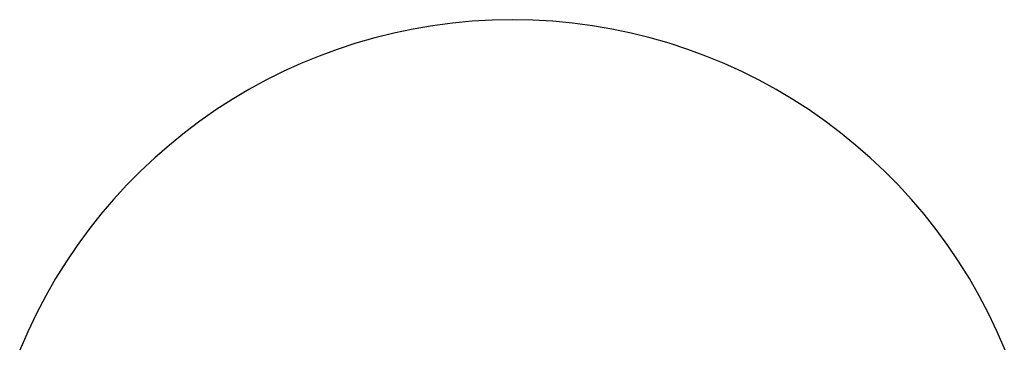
# Model space of a CAD drawing. Header units: millimetres. Extents: x -47 to -10, y -20 to -7.6.
import ezdxf

# ---------------------------------------------------------------- set-up
doc = ezdxf.new("R2010")
doc.units = ezdxf.units.MM
doc.header["$MEASUREMENT"] = 0
doc.layers.get('0').update_dxf_attribs({"lineweight": 25, "true_color": 0xffffff})

msp = doc.modelspace()

# ---------------------------------------------------------------- linework, layer by layer
msp.add_arc((-28.5, -27.599), 20, 22.3316, 157.6684)

doc.saveas('drawing.dxf')
